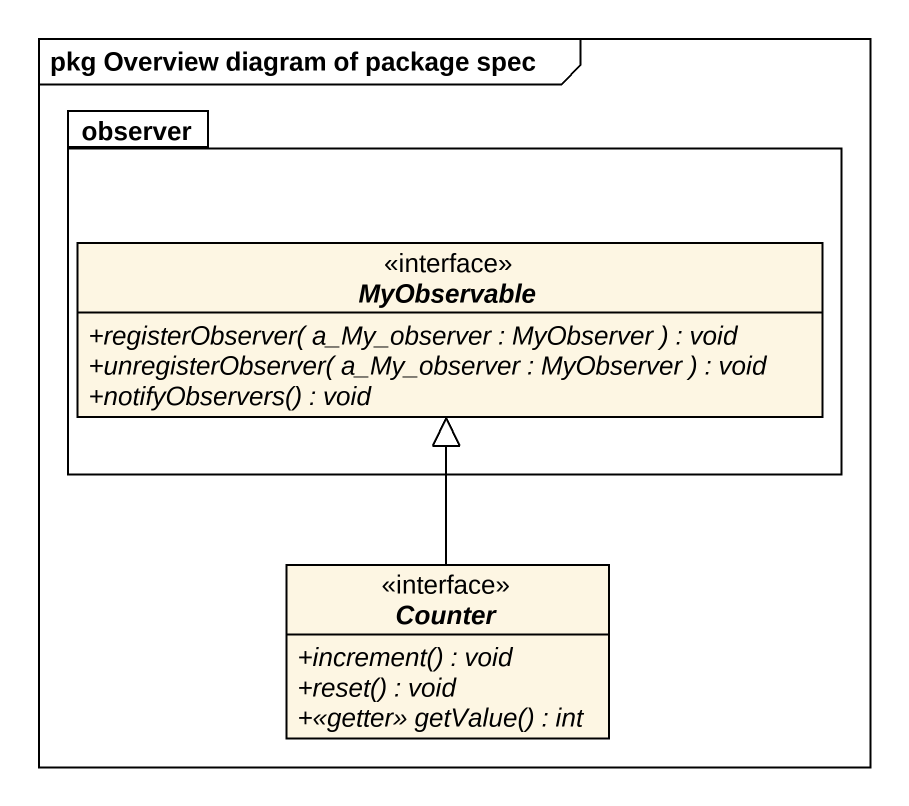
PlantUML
@startuml
mainframe pkg Overview diagram of package spec
hide circle
hide empty members
skinparam classAttributeIconSize 0
package observer {
  interface MyObservable {
    {abstract} +registerObserver( a_My_observer : MyObserver ) : void
    {abstract} +unregisterObserver( a_My_observer : MyObserver ) : void
    {abstract} +notifyObservers() : void
  }
}
interface Counter {
  {abstract} +increment() : void
  {abstract} +reset() : void
  {abstract} +<<getter>> getValue() : int
}
Counter -up-|> MyObservable
@enduml
